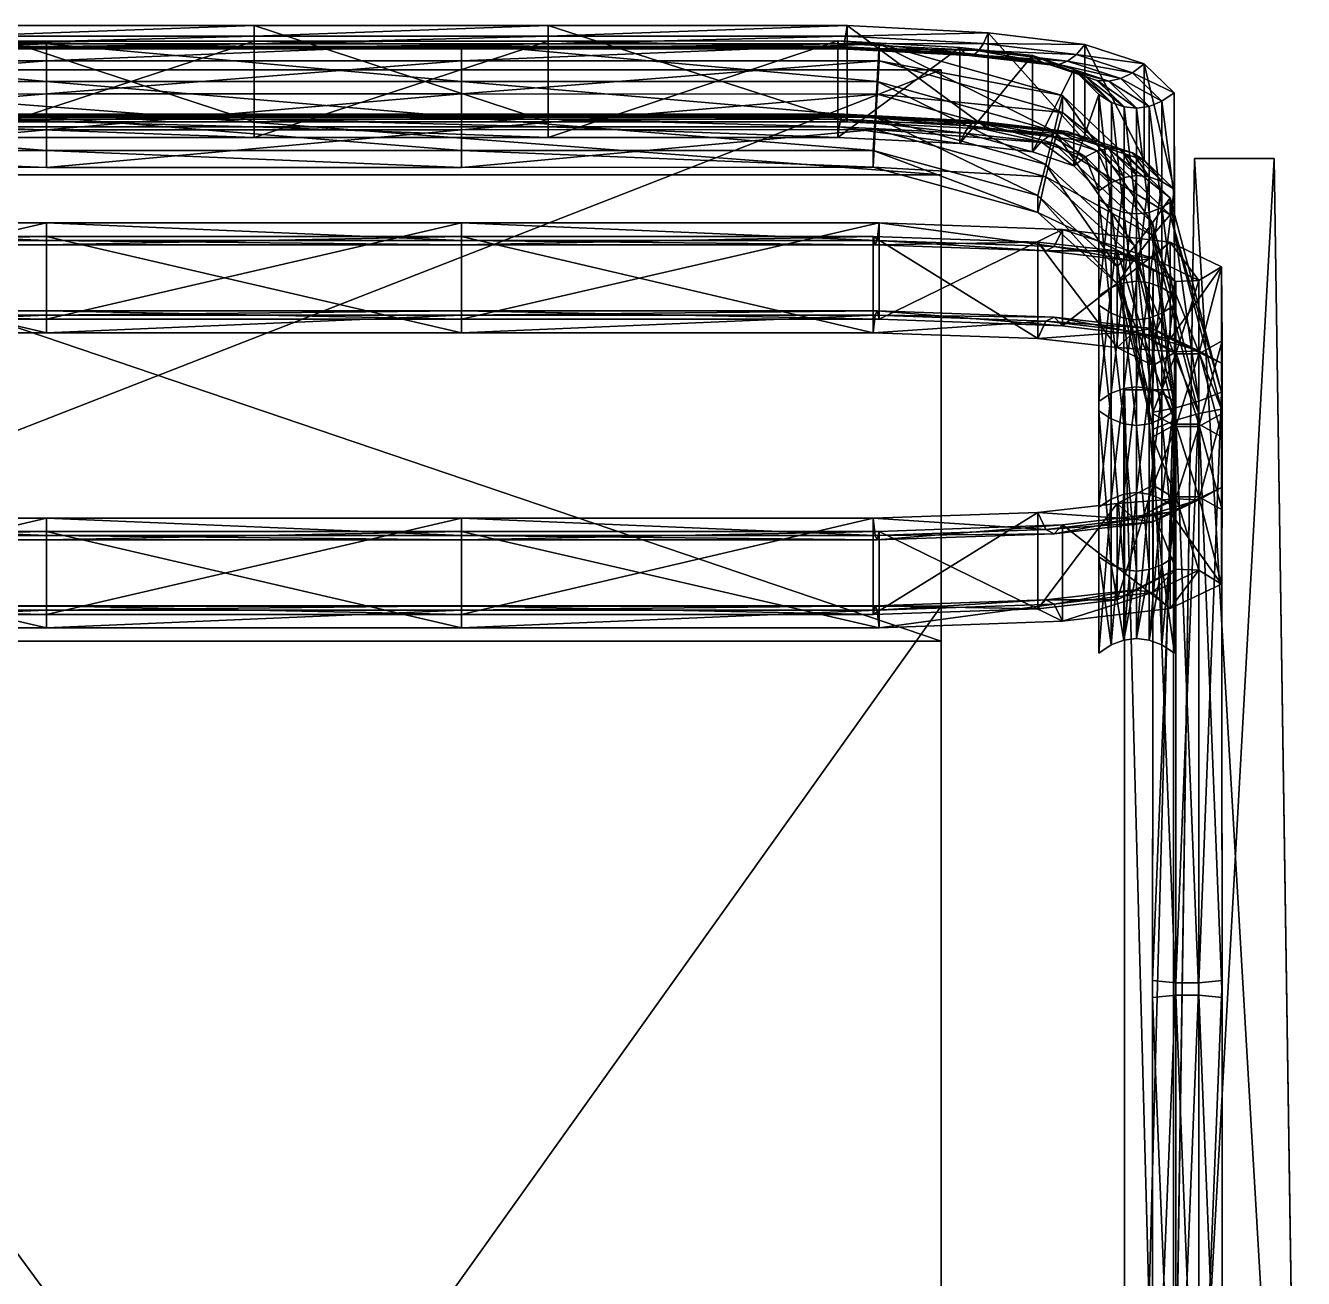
# Model space of a CAD drawing. Extents: x -0.5 to 84, y -53.4 to 26.8.
# Drawn here: x 34.77 to 47.2, y 14.65 to 26.84 of the extents above; entities that cross this region are included whole.
import ezdxf

# ---------------------------------------------------------------- set-up
doc = ezdxf.new("R2010")
doc.units = 0
doc.layers.add('DECKCHAIR', color=7, linetype='CONTINUOUS')

msp = doc.modelspace()

# ---------------------------------------------------------------- meshes
at = {"layer": 'DECKCHAIR', "color": 7}
mesh = msp.add_polyface(dxfattribs=at)
corners = [(34.979, 25.621, -24.832), (30.954, 25.945, -24.991), (30.974, 25.623, -24.833), (34.979, 25.945, -24.991), (30.934, 26.292, -25.043), (34.979, 26.292, -25.043), (34.979, 26.661, -24.987), (30.914, 26.659, -24.987), (34.979, 26.495, -25.78), (30.914, 26.493, -25.78), (30.934, 26.171, -25.622), (34.979, 26.172, -25.622), (30.954, 25.825, -25.57), (34.979, 25.824, -25.57), (30.974, 25.458, -25.626), (34.979, 25.456, -25.625), (30.974, 23.848, -36.924), (30.954, 24.018, -37.114), (34.979, 24.018, -37.113), (30.934, 24.062, -37.322), (34.979, 24.062, -37.323), (30.914, 23.979, -37.549), (34.979, 23.979, -37.551), (30.914, 24.916, -37.409), (34.979, 24.917, -37.411), (30.934, 24.747, -37.22), (34.979, 24.747, -37.221), (30.954, 24.703, -37.011), (34.979, 24.703, -37.011), (30.974, 24.786, -36.785), (34.979, 24.786, -36.783), (34.979, 23.848, -36.923), (34.979, 21.914, -23.012), (30.934, 21.832, -23.24), (30.914, 21.915, -23.013), (34.979, 21.832, -23.24), (30.954, 21.875, -23.449), (34.979, 21.875, -23.449), (30.974, 22.045, -23.638), (34.979, 22.045, -23.639), (30.974, 21.107, -23.778), (29.901, 25.884, -0.365), (31.257, 25.976, -0.159), (31.242, 25.953, -0.032), (29.947, 25.908, -0.484), (31.272, 25.966, -0.282), (29.993, 25.9, -0.599), (31.288, 25.925, -0.4), (30.038, 25.861, -0.71), (31.303, 25.853, -0.513), (30.084, 25.79, -0.815), (31.318, 25.749, -0.621), (30.13, 25.688, -0.915), (31.318, 26.687, -0.76), (30.13, 26.625, -1.055), (31.303, 26.633, -0.629), (30.084, 26.57, -0.931), (31.288, 26.61, -0.502), (30.038, 26.546, -0.812), (31.272, 26.62, -0.379), (29.993, 26.553, -0.697), (31.257, 26.661, -0.261), (29.947, 26.593, -0.587), (31.242, 26.733, -0.148), (29.901, 26.663, -0.481), (31.227, 26.837, -0.04), (31.227, 25.899, 0.099), (34.134, 25.954, -0.03), (34.134, 25.9, 0.102), (34.134, 25.976, -0.158), (34.134, 25.966, -0.282), (34.134, 25.925, -0.401), (34.134, 25.853, -0.515), (34.134, 25.748, -0.623), (34.134, 26.686, -0.763), (34.134, 26.632, -0.631), (34.134, 26.61, -0.503), (34.134, 26.62, -0.379), (34.134, 26.661, -0.26), (34.134, 26.733, -0.146), (34.134, 26.837, -0.038)]
mesh.append_faces([[corners[k] for k in face] for face in [(0, 1, 2), (3, 4, 1), (5, 7, 4), (6, 9, 7), (8, 10, 9), (11, 12, 10), (13, 14, 12), (15, 2, 14), (21, 24, 22), (32, 33, 34), (35, 36, 33), (37, 38, 36), (39, 40, 38), (41, 42, 43), (44, 45, 42), (46, 47, 45), (48, 49, 47), (50, 51, 49), (52, 53, 51), (54, 55, 53), (56, 57, 55), (58, 59, 57), (60, 61, 59), (62, 63, 61), (64, 65, 63), (66, 67, 68), (43, 69, 67), (42, 70, 69), (45, 71, 70), (47, 72, 71), (49, 73, 72), (51, 74, 73), (53, 75, 74), (55, 76, 75), (57, 77, 76), (59, 78, 77), (61, 79, 78), (63, 80, 79), (65, 68, 80)]], dxfattribs={"vtx0": -1, "color": 7})
mesh.append_faces([[corners[k] for k in face] for face in [(5, 6, 7), (6, 8, 9), (16, 17, 18), (17, 19, 20), (19, 21, 22), (21, 23, 24), (23, 25, 26), (25, 27, 28), (27, 29, 30), (29, 16, 31), (66, 43, 67), (43, 42, 69), (42, 45, 70), (45, 47, 71), (47, 49, 72), (49, 51, 73), (51, 53, 74), (53, 55, 75), (55, 57, 76), (57, 59, 77), (59, 61, 78), (61, 63, 79), (63, 65, 80), (65, 66, 68)]], dxfattribs={"vtx2": -1, "color": 7})
mesh = msp.add_polyface(dxfattribs=at)
corners = [(39.013, 25.621, -24.832), (34.979, 25.945, -24.991), (34.979, 25.621, -24.832), (39.013, 25.945, -24.991), (34.979, 26.292, -25.043), (39.013, 26.292, -25.043), (34.979, 26.661, -24.987), (39.013, 26.661, -24.987), (34.979, 26.495, -25.78), (39.013, 26.495, -25.78), (34.979, 26.172, -25.622), (39.013, 26.172, -25.622), (34.979, 25.824, -25.57), (39.013, 25.824, -25.57), (34.979, 25.456, -25.625), (39.013, 25.456, -25.625), (30.954, 25.945, -24.991), (30.934, 26.292, -25.043), (30.934, 26.171, -25.622), (30.954, 25.825, -25.57), (30.974, 25.458, -25.626), (30.974, 25.623, -24.833), (30.974, 23.848, -36.924), (34.979, 24.018, -37.113), (34.979, 23.848, -36.923), (30.954, 24.018, -37.114), (34.979, 24.062, -37.323), (30.934, 24.062, -37.322), (34.979, 23.979, -37.551), (30.914, 24.916, -37.409), (34.979, 24.747, -37.221), (34.979, 24.917, -37.411), (30.934, 24.747, -37.22), (34.979, 24.703, -37.011), (30.954, 24.703, -37.011), (34.979, 24.786, -36.783), (30.974, 24.786, -36.785), (39.013, 24.018, -37.113), (39.013, 24.062, -37.323), (39.013, 23.979, -37.551), (39.013, 24.917, -37.411), (39.013, 24.747, -37.221), (39.013, 24.703, -37.011), (39.013, 23.848, -36.923), (39.013, 21.914, -23.012), (34.979, 21.832, -23.24), (34.979, 21.914, -23.012), (39.013, 21.832, -23.24), (34.979, 21.875, -23.449), (39.013, 21.875, -23.449), (34.979, 22.045, -23.639), (39.013, 22.045, -23.639), (34.979, 21.108, -23.779), (34.979, 20.977, -23.152), (30.914, 21.915, -23.013), (30.934, 21.832, -23.24), (30.954, 21.875, -23.449), (30.974, 22.045, -23.638), (34.134, 25.9, 0.102), (34.134, 25.954, -0.03), (36.996, 25.954, -0.03), (36.996, 25.9, 0.102), (34.134, 25.976, -0.158), (36.996, 25.976, -0.158), (34.134, 25.966, -0.282), (36.996, 25.966, -0.282), (34.134, 25.925, -0.401), (36.996, 25.925, -0.401), (34.134, 25.853, -0.515), (36.996, 25.853, -0.515), (34.134, 25.748, -0.623), (36.996, 25.748, -0.623), (34.134, 26.686, -0.763), (36.996, 26.686, -0.763), (34.134, 26.632, -0.631), (36.996, 26.632, -0.631), (34.134, 26.61, -0.503), (36.996, 26.61, -0.503), (34.134, 26.62, -0.379), (36.996, 26.62, -0.379), (34.134, 26.661, -0.26), (36.996, 26.661, -0.26), (34.134, 26.733, -0.146), (36.996, 26.733, -0.146), (34.134, 26.837, -0.038), (36.996, 26.837, -0.038)]
mesh.append_faces([[corners[k] for k in face] for face in [(0, 1, 2), (3, 4, 1), (5, 6, 4), (7, 8, 6), (9, 10, 8), (11, 12, 10), (13, 14, 12), (15, 2, 14), (22, 23, 24), (25, 26, 23), (27, 28, 26), (29, 30, 31), (32, 33, 30), (34, 35, 33), (36, 24, 35), (44, 45, 46), (47, 48, 45), (49, 50, 48), (51, 52, 50), (58, 60, 61), (59, 63, 60), (62, 65, 63), (64, 67, 65), (66, 69, 67), (68, 71, 69), (70, 73, 71), (72, 75, 73), (74, 77, 75), (76, 79, 77), (78, 81, 79), (80, 83, 81), (82, 85, 83), (84, 61, 85)]], dxfattribs={"vtx0": -1, "color": 7})
mesh.append_faces([[corners[k] for k in face] for face in [(2, 1, 16), (1, 4, 17), (8, 10, 18), (10, 12, 19), (12, 14, 20), (14, 2, 21), (24, 23, 37), (23, 26, 38), (26, 28, 39), (28, 31, 40), (31, 30, 41), (30, 33, 42), (35, 24, 43), (53, 46, 54), (46, 45, 55), (45, 48, 56), (48, 50, 57), (58, 59, 60), (59, 62, 63), (62, 64, 65), (64, 66, 67), (66, 68, 69), (68, 70, 71), (70, 72, 73), (72, 74, 75), (74, 76, 77), (76, 78, 79), (78, 80, 81), (80, 82, 83), (82, 84, 85), (84, 58, 61)]], dxfattribs={"vtx2": -1, "color": 7})
mesh = msp.add_polyface(dxfattribs=at)
corners = [(43.018, 25.623, -24.833), (39.013, 25.945, -24.991), (39.013, 25.621, -24.832), (43.038, 25.945, -24.991), (39.013, 26.292, -25.043), (43.058, 26.292, -25.043), (39.013, 26.661, -24.987), (43.058, 26.171, -25.622), (39.013, 25.824, -25.57), (39.013, 26.172, -25.622), (43.038, 25.825, -25.57), (39.013, 25.456, -25.625), (43.018, 25.458, -25.626), (34.979, 25.945, -24.991), (34.979, 26.292, -25.043), (34.979, 26.661, -24.987), (39.013, 26.495, -25.78), (34.979, 26.495, -25.78), (34.979, 26.172, -25.622), (34.979, 25.824, -25.57), (34.979, 25.456, -25.625), (34.979, 25.621, -24.832), (34.979, 23.848, -36.923), (39.013, 24.018, -37.113), (39.013, 23.848, -36.923), (34.979, 24.018, -37.113), (39.013, 24.062, -37.323), (34.979, 24.062, -37.323), (39.013, 23.979, -37.551), (34.979, 23.979, -37.551), (39.013, 24.917, -37.411), (34.979, 24.917, -37.411), (39.013, 24.747, -37.221), (34.979, 24.747, -37.221), (39.013, 24.703, -37.011), (34.979, 24.703, -37.011), (34.979, 24.786, -36.783), (39.013, 24.786, -36.783), (43.038, 24.018, -37.114), (43.058, 24.062, -37.322), (43.058, 24.747, -37.22), (43.038, 24.703, -37.011), (43.018, 24.786, -36.785), (43.018, 23.848, -36.924), (43.058, 21.832, -23.24), (39.013, 21.875, -23.449), (39.013, 21.832, -23.24), (43.038, 21.875, -23.449), (39.013, 22.045, -23.639), (43.018, 22.045, -23.638), (39.013, 21.108, -23.779), (39.013, 21.914, -23.012), (34.979, 21.832, -23.24), (34.979, 21.875, -23.449), (34.979, 22.045, -23.639), (36.996, 25.9, 0.102), (36.996, 25.954, -0.03), (39.858, 25.954, -0.03), (39.858, 25.9, 0.102), (36.996, 25.976, -0.158), (39.858, 25.976, -0.158), (36.996, 25.966, -0.282), (39.858, 25.966, -0.282), (36.996, 25.925, -0.401), (39.858, 25.925, -0.401), (36.996, 25.853, -0.515), (39.858, 25.853, -0.515), (36.996, 25.748, -0.623), (39.858, 25.748, -0.623), (36.996, 26.686, -0.763), (39.858, 26.686, -0.763), (36.996, 26.632, -0.631), (39.858, 26.632, -0.631), (36.996, 26.61, -0.503), (39.858, 26.61, -0.503), (36.996, 26.62, -0.379), (39.858, 26.62, -0.379), (36.996, 26.661, -0.26), (39.858, 26.661, -0.26), (36.996, 26.733, -0.146), (39.858, 26.733, -0.146), (36.996, 26.837, -0.038), (39.858, 26.837, -0.038)]
mesh.append_faces([[corners[k] for k in face] for face in [(0, 1, 2), (3, 4, 1), (5, 6, 4), (7, 8, 9), (10, 11, 8), (12, 2, 11), (22, 23, 24), (25, 26, 23), (27, 28, 26), (29, 30, 28), (31, 32, 30), (33, 34, 32), (35, 37, 34), (36, 24, 37), (44, 45, 46), (47, 48, 45), (49, 50, 48), (55, 57, 58), (56, 60, 57), (59, 62, 60), (61, 64, 62), (63, 66, 64), (65, 68, 66), (67, 70, 68), (69, 72, 70), (71, 74, 72), (73, 76, 74), (75, 78, 76), (77, 80, 78), (79, 82, 80), (81, 58, 82)]], dxfattribs={"vtx0": -1, "color": 7})
mesh.append_faces([[corners[k] for k in face] for face in [(2, 1, 13), (1, 4, 14), (4, 6, 15), (6, 16, 17), (16, 9, 18), (9, 8, 19), (8, 11, 20), (11, 2, 21), (35, 36, 37), (24, 23, 38), (23, 26, 39), (30, 32, 40), (32, 34, 41), (34, 37, 42), (37, 24, 43), (51, 46, 52), (46, 45, 53), (45, 48, 54), (55, 56, 57), (56, 59, 60), (59, 61, 62), (61, 63, 64), (63, 65, 66), (65, 67, 68), (67, 69, 70), (69, 71, 72), (71, 73, 74), (73, 75, 76), (75, 77, 78), (77, 79, 80), (79, 81, 82), (81, 55, 58)]], dxfattribs={"vtx2": -1, "color": 7})
mesh = msp.add_polyface(dxfattribs=at)
corners = [(43.018, 25.623, -24.833), (43.038, 25.945, -24.991), (39.013, 25.945, -24.991), (43.058, 26.292, -25.043), (39.013, 26.292, -25.043), (43.078, 26.659, -24.987), (39.013, 26.661, -24.987), (43.078, 26.493, -25.78), (39.013, 26.495, -25.78), (43.058, 26.171, -25.622), (39.013, 26.172, -25.622), (43.038, 25.825, -25.57), (39.013, 25.824, -25.57), (43.018, 25.458, -25.626), (39.013, 25.456, -25.625), (39.013, 25.621, -24.832), (39.013, 23.848, -36.923), (43.038, 24.018, -37.114), (43.018, 23.848, -36.924), (39.013, 24.018, -37.113), (43.058, 24.062, -37.322), (39.013, 24.062, -37.323), (39.013, 23.979, -37.551), (43.078, 23.979, -37.549), (39.013, 24.917, -37.411), (43.078, 24.916, -37.409), (43.058, 24.747, -37.22), (39.013, 24.747, -37.221), (43.038, 24.703, -37.011), (39.013, 24.703, -37.011), (43.018, 24.786, -36.785), (39.013, 24.786, -36.783), (43.078, 20.977, -23.153), (43.078, 21.915, -23.013), (39.013, 21.914, -23.012), (43.058, 21.832, -23.24), (39.013, 21.832, -23.24), (43.038, 21.875, -23.449), (39.013, 21.875, -23.449), (43.018, 22.045, -23.638), (39.013, 22.045, -23.639), (39.858, 25.9, 0.102), (39.858, 25.954, -0.03), (42.75, 25.953, -0.032), (42.765, 25.899, 0.099), (39.858, 25.976, -0.158), (42.735, 25.976, -0.159), (39.858, 25.966, -0.282), (42.719, 25.966, -0.282), (39.858, 25.925, -0.401), (42.704, 25.925, -0.4), (39.858, 25.853, -0.515), (42.689, 25.853, -0.513), (39.858, 25.748, -0.623), (42.674, 25.749, -0.621), (39.858, 26.686, -0.763), (42.674, 26.687, -0.76), (39.858, 26.632, -0.631), (42.689, 26.633, -0.629), (39.858, 26.61, -0.503), (42.704, 26.61, -0.502), (39.858, 26.62, -0.379), (42.719, 26.62, -0.379), (39.858, 26.661, -0.26), (42.735, 26.661, -0.261), (39.858, 26.733, -0.146), (42.75, 26.733, -0.148), (39.858, 26.837, -0.038), (42.765, 26.837, -0.04), (44.045, 25.908, -0.484), (43.999, 25.9, -0.599), (43.953, 25.861, -0.71), (43.908, 25.79, -0.815), (43.862, 25.688, -0.915), (43.862, 26.625, -1.055), (43.908, 26.57, -0.931), (43.953, 26.546, -0.812), (43.999, 26.553, -0.697), (44.045, 26.593, -0.587)]
mesh.append_faces([[corners[k] for k in face] for face in [(5, 8, 6), (7, 10, 8), (16, 17, 18), (19, 20, 17), (21, 23, 20), (22, 25, 23), (24, 26, 25), (27, 28, 26), (29, 30, 28), (31, 18, 30), (33, 36, 34), (41, 43, 44), (42, 46, 43), (45, 48, 46), (47, 50, 48), (49, 52, 50), (51, 54, 52), (53, 56, 54), (55, 58, 56), (57, 60, 58), (59, 62, 60), (61, 64, 62), (63, 66, 64), (65, 68, 66), (67, 44, 68)]], dxfattribs={"vtx0": -1, "color": 7})
mesh.append_faces([[corners[k] for k in face] for face in [(0, 1, 2), (1, 3, 4), (3, 5, 6), (5, 7, 8), (7, 9, 10), (9, 11, 12), (11, 13, 14), (13, 0, 15), (21, 22, 23), (22, 24, 25), (32, 33, 34), (33, 35, 36), (35, 37, 38), (37, 39, 40), (41, 42, 43), (42, 45, 46), (45, 47, 48), (47, 49, 50), (49, 51, 52), (51, 53, 54), (53, 55, 56), (55, 57, 58), (57, 59, 60), (59, 61, 62), (61, 63, 64), (63, 65, 66), (65, 67, 68), (67, 41, 44), (43, 46, 69), (46, 48, 70), (48, 50, 71), (50, 52, 72), (52, 54, 73), (54, 56, 74), (56, 58, 75), (58, 60, 76), (60, 62, 77), (62, 64, 78)]], dxfattribs={"vtx2": -1, "color": 7})
mesh = msp.add_polyface(dxfattribs=at)
corners = [(44.699, 25.486, -24.922), (44.779, 25.811, -24.971), (43.058, 26.292, -25.043), (43.038, 25.945, -24.991), (44.859, 26.157, -24.912), (43.078, 26.659, -24.987), (44.859, 25.992, -25.705), (43.078, 26.493, -25.78), (44.779, 25.69, -25.55), (43.058, 26.171, -25.622), (43.038, 25.825, -25.57), (42.765, 25.899, 0.099), (42.75, 25.953, -0.032), (44.091, 25.884, -0.365), (44.136, 25.828, -0.241), (44.045, 25.908, -0.484), (42.735, 25.976, -0.159), (43.999, 25.9, -0.599), (42.719, 25.966, -0.282), (43.953, 25.861, -0.71), (42.704, 25.925, -0.4), (43.908, 25.79, -0.815), (42.674, 25.749, -0.621), (43.862, 26.625, -1.055), (43.862, 25.688, -0.915), (42.674, 26.687, -0.76), (43.908, 26.57, -0.931), (42.689, 26.633, -0.629), (43.953, 26.546, -0.812), (42.704, 26.61, -0.502), (43.999, 26.553, -0.697), (42.719, 26.62, -0.379), (44.045, 26.593, -0.587), (42.735, 26.661, -0.261), (42.75, 26.733, -0.148), (44.091, 26.663, -0.481), (42.765, 26.837, -0.04), (44.136, 26.766, -0.381), (44.995, 25.777, -0.875), (44.909, 25.807, -0.969), (44.824, 25.804, -1.059), (44.739, 25.77, -1.144), (44.654, 25.705, -1.224), (44.569, 26.545, -1.439), (44.569, 25.608, -1.3), (44.654, 26.484, -1.341), (44.739, 26.455, -1.246), (44.824, 26.458, -1.157), (44.909, 26.492, -1.071), (44.995, 26.557, -0.991), (45.079, 26.654, -0.916), (45.079, 25.717, -0.776), (44.97, 26.41, -2.088), (44.97, 25.472, -1.948), (45.084, 26.34, -2.032), (45.198, 26.302, -1.98), (45.312, 26.296, -1.932), (45.426, 26.321, -1.889), (45.54, 26.378, -1.852), (45.215, 26.166, -3.256), (45.336, 26.09, -3.232)]
mesh.append_faces([[corners[k] for k in face] for face in [(0, 2, 3), (1, 5, 2), (4, 7, 5), (6, 9, 7), (8, 10, 9), (11, 13, 14), (12, 15, 13), (16, 17, 15), (18, 19, 17), (20, 21, 19), (22, 23, 24), (25, 26, 23), (27, 28, 26), (29, 30, 28), (31, 32, 30), (33, 35, 32), (34, 37, 35), (36, 14, 37), (13, 39, 38), (15, 40, 39), (17, 41, 40), (19, 42, 41), (24, 43, 44), (23, 45, 43), (26, 46, 45), (28, 47, 46), (30, 48, 47), (32, 49, 48), (35, 50, 49), (37, 51, 50), (44, 52, 53), (43, 54, 52), (45, 55, 54), (46, 56, 55), (52, 60, 59)]], dxfattribs={"vtx0": -1, "color": 7})
mesh.append_faces([[corners[k] for k in face] for face in [(0, 1, 2), (1, 4, 5), (4, 6, 7), (6, 8, 9), (11, 12, 13), (33, 34, 35), (34, 36, 37), (36, 11, 14), (14, 13, 38), (13, 15, 39), (15, 17, 40), (17, 19, 41), (19, 21, 42), (24, 23, 43), (23, 26, 45), (26, 28, 46), (28, 30, 47), (30, 32, 48), (32, 35, 49), (35, 37, 50), (37, 14, 51), (44, 43, 52), (43, 45, 54), (45, 46, 55), (46, 47, 56), (47, 48, 57), (48, 49, 58), (53, 52, 59), (52, 54, 60)]], dxfattribs={"vtx2": -1, "color": 7})
mesh = msp.add_polyface(dxfattribs=at)
corners = [(46.919, 25.543, -13.341), (46.919, 25.543, -14.333), (46.145, 25.543, -14.333), (46.145, 25.543, -13.341), (45.391, 24.49, -24.664), (45.563, 24.691, -24.804), (44.699, 25.486, -24.922), (45.736, 24.916, -24.837), (44.779, 25.811, -24.971), (45.907, 25.162, -24.764), (44.859, 26.157, -24.912), (45.907, 24.996, -25.557), (44.859, 25.992, -25.705), (45.736, 24.795, -25.417), (44.779, 25.69, -25.55), (45.563, 24.571, -25.383), (44.699, 25.365, -25.502), (45.079, 25.717, -0.776), (44.995, 25.777, -0.875), (45.54, 25.598, -1.735), (45.654, 25.528, -1.679), (45.426, 25.636, -1.787), (44.909, 25.807, -0.969), (45.312, 25.642, -1.835), (44.824, 26.458, -1.157), (45.426, 26.321, -1.889), (45.312, 26.296, -1.932), (44.909, 26.492, -1.071), (45.54, 26.378, -1.852), (44.995, 26.557, -0.991), (45.079, 26.654, -0.916), (45.654, 26.466, -1.819), (45.826, 25.321, -3.066), (45.948, 25.244, -3.041), (45.704, 25.365, -3.085), (45.581, 25.379, -3.1), (45.198, 25.617, -1.877), (45.459, 25.36, -3.11), (45.084, 25.561, -1.915), (45.336, 25.31, -3.116), (45.215, 25.229, -3.116), (45.084, 26.34, -2.032), (45.198, 26.302, -1.98), (45.459, 26.045, -3.212), (45.336, 26.09, -3.232), (45.581, 26.032, -3.197), (45.704, 26.05, -3.187), (45.826, 26.1, -3.182), (45.948, 26.182, -3.181), (45.827, 24.287, -8.023), (45.704, 24.334, -8.03), (45.581, 24.35, -8.032), (45.458, 24.334, -8.03), (45.335, 24.287, -8.023), (45.213, 24.208, -8.011), (45.215, 26.166, -3.256), (45.213, 25.146, -8.151), (45.335, 25.067, -8.139), (45.458, 25.019, -8.132), (45.581, 25.004, -8.129), (45.704, 25.019, -8.132), (45.827, 25.067, -8.139), (45.95, 25.146, -8.151), (45.95, 24.208, -8.011)]
mesh.append_faces([[corners[k] for k in face] for face in [(0, 2, 3), (9, 12, 10), (17, 19, 20), (18, 21, 19), (22, 23, 21), (24, 25, 26), (27, 28, 25), (29, 31, 28), (30, 20, 31), (20, 32, 33), (19, 34, 32), (21, 35, 34), (23, 37, 35), (36, 39, 37), (38, 40, 39), (41, 43, 44), (42, 45, 43), (26, 46, 45), (25, 47, 46), (28, 48, 47), (31, 33, 48), (40, 56, 54), (55, 57, 56), (44, 58, 57), (43, 59, 58), (45, 60, 59), (46, 61, 60), (47, 62, 61), (48, 63, 62)]], dxfattribs={"vtx0": -1, "color": 7})
mesh.append_faces([[corners[k] for k in face] for face in [(0, 1, 2), (4, 5, 6), (5, 7, 8), (7, 9, 10), (9, 11, 12), (11, 13, 14), (13, 15, 16), (17, 18, 19), (29, 30, 31), (30, 17, 20), (20, 19, 32), (19, 21, 34), (21, 23, 35), (23, 36, 37), (36, 38, 39), (41, 42, 43), (42, 26, 45), (26, 25, 46), (25, 28, 47), (28, 31, 48), (31, 20, 33), (33, 32, 49), (32, 34, 50), (34, 35, 51), (35, 37, 52), (37, 39, 53), (39, 40, 54), (40, 55, 56), (55, 44, 57), (44, 43, 58), (43, 45, 59), (45, 46, 60), (46, 47, 61), (47, 48, 62), (48, 33, 63)]], dxfattribs={"vtx2": -1, "color": 7})
mesh = msp.add_polyface(dxfattribs=at)
corners = [(30.312, 21.189, -22.501), (30.312, 2.454, -22.355), (30.312, 2.663, -21.353), (30.312, 20.848, -22.309), (30.312, 26.406, -0.055), (30.312, 25.386, 0.233), (43.679, 25.386, 0.233), (43.679, 26.406, -0.055), (43.679, 20.848, -22.309), (43.679, 2.663, -21.353), (43.679, 2.454, -22.355), (43.679, 21.189, -22.501)]
mesh.append_faces([[corners[k] for k in face] for face in [(4, 3, 5), (4, 6, 7), (5, 8, 6), (3, 9, 8), (2, 10, 9), (1, 11, 10), (0, 7, 11)]], dxfattribs={"vtx0": -1, "color": 7})
mesh.append_faces([[corners[k] for k in face] for face in [(0, 2, 3), (8, 11, 7)]], dxfattribs={"vtx0": -1, "vtx2": -1, "color": 7})
mesh.append_faces([[corners[k] for k in face] for face in [(6, 8, 7)]], dxfattribs={"vtx1": -1, "color": 7})
mesh.append_faces([[corners[k] for k in face] for face in [(4, 0, 3), (8, 9, 11)]], dxfattribs={"vtx1": -1, "vtx2": -1, "color": 7})
mesh.append_faces([[corners[k] for k in face] for face in [(0, 1, 2), (4, 5, 6), (5, 3, 8), (3, 2, 9), (2, 1, 10), (1, 0, 11), (0, 4, 7), (9, 10, 11)]], dxfattribs={"vtx2": -1, "color": 7})
mesh = msp.add_polyface(dxfattribs=at)
corners = [(45.391, 24.49, -24.664), (44.699, 25.486, -24.922), (44.62, 25.184, -24.767), (45.563, 24.691, -24.804), (44.779, 25.811, -24.971), (45.736, 24.916, -24.837), (44.859, 26.157, -24.912), (45.907, 24.996, -25.557), (44.779, 25.69, -25.55), (44.859, 25.992, -25.705), (45.736, 24.795, -25.417), (44.699, 25.365, -25.502), (45.563, 24.571, -25.383), (44.62, 25.019, -25.56), (45.391, 24.325, -25.457), (43.038, 25.945, -24.991), (43.018, 25.623, -24.833), (43.038, 25.825, -25.57), (43.018, 25.458, -25.626), (43.018, 23.848, -36.924), (43.038, 24.018, -37.114), (44.699, 23.96, -36.836), (44.62, 23.793, -36.66), (43.058, 24.062, -37.322), (44.779, 24.001, -37.032), (43.078, 23.979, -37.549), (44.859, 23.916, -37.247), (43.078, 24.916, -37.409), (44.859, 24.853, -37.107), (43.058, 24.747, -37.22), (44.779, 24.686, -36.93), (43.038, 24.703, -37.011), (44.699, 24.645, -36.734), (43.018, 24.786, -36.785), (44.62, 24.731, -36.52), (45.563, 23.86, -36.357), (45.736, 23.889, -36.492), (45.736, 24.574, -36.39), (45.563, 24.545, -36.255), (45.391, 24.644, -36.101), (45.391, 23.706, -36.241), (45.736, 22.005, -24.07), (44.699, 21.933, -23.726), (44.779, 21.892, -23.53), (45.563, 22.033, -24.206), (44.62, 22.1, -23.903), (45.391, 22.187, -24.322), (44.62, 21.163, -24.043), (44.859, 21.04, -23.456), (44.859, 21.978, -23.316), (43.078, 21.915, -23.013), (43.058, 21.832, -23.24), (43.038, 21.875, -23.449), (43.018, 22.045, -23.638), (43.018, 21.107, -23.778), (42.689, 25.853, -0.513), (43.862, 25.688, -0.915), (43.908, 25.79, -0.815), (44.136, 25.828, -0.241), (44.995, 25.777, -0.875), (45.079, 25.717, -0.776), (44.569, 25.608, -1.3), (44.654, 25.705, -1.224), (44.909, 25.807, -0.969), (45.426, 25.636, -1.787), (44.824, 25.804, -1.059), (45.312, 25.642, -1.835), (44.739, 25.77, -1.144), (45.198, 25.617, -1.877), (45.084, 25.561, -1.915), (44.97, 25.472, -1.948), (45.215, 25.229, -3.116), (45.215, 26.166, -3.256)]
mesh.append_faces([[corners[k] for k in face] for face in [(0, 1, 2), (3, 4, 1), (5, 6, 4), (7, 8, 9), (10, 11, 8), (12, 13, 11), (14, 2, 13), (2, 15, 16), (11, 18, 17), (13, 16, 18), (19, 21, 22), (20, 24, 21), (23, 26, 24), (25, 28, 26), (27, 30, 28), (29, 32, 30), (31, 34, 32), (33, 22, 34), (34, 40, 39), (41, 42, 43), (44, 45, 42), (46, 47, 45), (49, 51, 50), (43, 52, 51), (42, 53, 52), (45, 54, 53), (55, 56, 57), (58, 59, 60), (57, 61, 62), (65, 68, 66), (67, 69, 68), (62, 70, 69), (70, 72, 71)]], dxfattribs={"vtx0": -1, "color": 7})
mesh.append_faces([[corners[k] for k in face] for face in [(14, 0, 2), (2, 1, 15), (8, 11, 17), (11, 13, 18), (13, 2, 16), (19, 20, 21), (20, 23, 24), (23, 25, 26), (25, 27, 28), (27, 29, 30), (29, 31, 32), (31, 33, 34), (33, 19, 22), (22, 21, 35), (21, 24, 36), (28, 30, 37), (30, 32, 38), (32, 34, 39), (34, 22, 40), (48, 49, 50), (49, 43, 51), (43, 42, 52), (42, 45, 53), (57, 56, 61), (59, 63, 64), (63, 65, 66), (65, 67, 68), (67, 62, 69), (62, 61, 70), (69, 70, 71)]], dxfattribs={"vtx2": -1, "color": 7})
mesh = msp.add_polyface(dxfattribs=at)
corners = [(28.25, 23.076, -24.453), (28.029, 23.118, -24.569), (28.031, 17.522, -23.735), (27.807, 23.183, -24.579), (27.805, 17.522, -23.735), (27.586, 23.27, -24.482), (27.58, 17.544, -23.628), (27.586, 23.105, -25.275), (27.58, 17.378, -24.421), (27.807, 23.062, -25.158), (27.805, 17.401, -24.314), (28.029, 22.997, -25.149), (28.031, 17.401, -24.314), (28.25, 22.91, -25.246), (28.256, 17.378, -24.421), (28.256, 17.544, -23.628), (27.798, 25.543, -14.333), (27.798, 25.543, -13.341), (28.063, 7.786, -13.341), (27.024, 25.543, -13.341), (39.013, 21.108, -23.779), (34.979, 21.19, -23.552), (34.979, 21.108, -23.779), (39.013, 21.19, -23.552), (34.979, 21.147, -23.342), (39.013, 21.147, -23.342), (34.979, 20.977, -23.152), (39.013, 20.977, -23.152), (39.013, 21.914, -23.012), (34.979, 21.914, -23.012), (30.954, 21.19, -23.551), (30.974, 21.107, -23.778), (30.934, 21.147, -23.342), (30.914, 20.977, -23.153), (30.914, 21.915, -23.013), (34.979, 22.045, -23.639), (29.292, 21.248, -23.829), (29.372, 21.163, -24.043), (29.213, 21.207, -23.632), (29.133, 21.04, -23.456), (29.133, 21.978, -23.316), (30.974, 22.045, -23.638), (28.429, 21.348, -24.308), (28.601, 21.25, -24.461), (28.256, 21.32, -24.172), (28.084, 21.165, -24.056), (28.084, 22.103, -23.917), (29.372, 22.1, -23.903), (28.029, 21.546, -25.257), (28.25, 21.428, -25.315), (27.807, 21.538, -25.218), (27.586, 21.403, -25.198), (28.042, 20.731, -24.685), (28.042, 21.669, -24.825), (28.165, 21.59, -24.814), (28.165, 20.81, -24.697), (28.779, 21.669, -24.825), (28.779, 20.731, -24.685), (28.657, 20.81, -24.697), (28.657, 21.59, -24.814), (28.288, 20.858, -24.704), (28.288, 21.543, -24.806), (28.534, 20.858, -24.704), (28.534, 21.543, -24.806), (28.411, 21.527, -24.804), (28.411, 20.873, -24.707), (28.165, 22.23, -17.886), (28.288, 22.278, -17.894), (28.411, 22.294, -17.896), (28.534, 22.278, -17.894), (28.657, 22.23, -17.886), (28.779, 22.151, -17.875), (28.042, 22.151, -17.875)]
mesh.append_faces([[corners[k] for k in face] for face in [(20, 21, 22), (23, 24, 21), (25, 26, 24), (27, 29, 26), (22, 30, 31), (21, 32, 30), (24, 33, 32), (26, 34, 33), (31, 36, 37), (30, 38, 36), (32, 39, 38), (33, 40, 39), (37, 42, 43), (36, 44, 42), (38, 45, 44), (39, 46, 45), (43, 48, 49), (42, 50, 48), (44, 51, 50)]], dxfattribs={"vtx0": -1, "color": 7})
mesh.append_faces([[corners[k] for k in face] for face in [(64, 65, 61)]], dxfattribs={"vtx0": -1, "vtx1": -1, "color": 7})
mesh.append_faces([[corners[k] for k in face] for face in [(60, 54, 61), (59, 58, 62), (64, 62, 65)]], dxfattribs={"vtx0": -1, "vtx2": -1, "color": 7})
mesh.append_faces([[corners[k] for k in face] for face in [(55, 52, 54), (59, 56, 58), (60, 55, 54), (63, 59, 62), (64, 63, 62), (65, 60, 61)]], dxfattribs={"vtx1": -1, "vtx2": -1, "color": 7})
mesh.append_faces([[corners[k] for k in face] for face in [(0, 1, 2), (1, 3, 4), (3, 5, 6), (5, 7, 8), (7, 9, 10), (9, 11, 12), (11, 13, 14), (13, 0, 15), (16, 17, 18), (18, 17, 19), (27, 28, 29), (22, 21, 30), (21, 24, 32), (24, 26, 33), (35, 22, 31), (31, 30, 36), (30, 32, 38), (32, 33, 39), (41, 31, 37), (37, 36, 42), (36, 38, 44), (38, 39, 45), (47, 37, 43), (43, 42, 48), (42, 44, 50), (44, 45, 51), (52, 53, 54), (56, 57, 58), (52, 55, 66), (55, 60, 67), (60, 65, 68), (65, 62, 69), (62, 58, 70), (58, 57, 71), (53, 52, 72)]], dxfattribs={"vtx2": -1, "color": 7})
mesh = msp.add_polyface(dxfattribs=at)
corners = [(46.919, 25.543, -14.333), (46.919, 25.543, -13.341), (47.184, 7.786, -13.341), (45.88, 7.786, -13.341), (46.145, 25.543, -13.341), (46.145, 25.543, -14.333), (45.736, 17.544, -23.628), (45.963, 23.118, -24.569), (45.742, 23.076, -24.453), (45.961, 17.522, -23.735), (46.185, 23.183, -24.579), (46.187, 17.522, -23.735), (46.406, 23.27, -24.482), (46.412, 17.544, -23.628), (46.406, 23.105, -25.275), (46.412, 17.378, -24.421), (46.185, 23.062, -25.158), (46.187, 17.401, -24.314), (45.963, 22.997, -25.149), (45.961, 17.401, -24.314), (45.742, 22.91, -25.246), (45.736, 17.378, -24.421), (45.742, 21.428, -25.315), (45.963, 21.546, -25.257), (45.563, 21.348, -24.308), (45.391, 21.25, -24.461), (46.185, 21.538, -25.218), (45.736, 21.32, -24.172), (46.406, 21.403, -25.198), (45.907, 21.165, -24.056), (45.907, 22.103, -23.917), (44.699, 21.248, -23.829), (44.62, 21.163, -24.043), (44.779, 21.207, -23.632), (44.859, 21.04, -23.456), (44.859, 21.978, -23.316), (45.391, 22.187, -24.322), (43.038, 21.19, -23.551), (43.018, 21.107, -23.778), (43.058, 21.147, -23.342), (43.078, 20.977, -23.153), (43.078, 21.915, -23.013), (44.62, 22.1, -23.903), (39.013, 21.19, -23.552), (39.013, 21.108, -23.779), (39.013, 21.147, -23.342), (39.013, 20.977, -23.152), (39.013, 21.914, -23.012), (43.018, 22.045, -23.638), (34.979, 21.19, -23.552), (34.979, 21.147, -23.342), (34.979, 20.977, -23.152), (39.013, 22.045, -23.639), (34.979, 21.108, -23.779), (45.95, 22.151, -17.875), (45.827, 20.81, -24.697), (45.95, 20.731, -24.685), (45.827, 22.23, -17.886), (45.704, 20.858, -24.704), (45.704, 22.278, -17.894), (45.581, 20.873, -24.707), (45.581, 22.294, -17.896), (45.458, 20.858, -24.704), (45.458, 22.278, -17.894), (45.335, 20.81, -24.697), (45.335, 22.23, -17.886), (45.213, 20.731, -24.685), (45.213, 22.151, -17.875), (45.213, 21.669, -24.825), (45.827, 21.59, -24.814), (45.95, 21.669, -24.825), (45.335, 21.59, -24.814), (45.704, 21.543, -24.806), (45.458, 21.543, -24.806), (45.581, 21.527, -24.804)]
mesh.append_faces([[corners[k] for k in face] for face in [(6, 7, 8), (9, 10, 7), (11, 12, 10), (13, 14, 12), (15, 16, 14), (17, 18, 16), (19, 20, 18), (21, 8, 20), (22, 24, 25), (23, 27, 24), (26, 29, 27), (28, 30, 29), (25, 31, 32), (24, 33, 31), (27, 34, 33), (29, 35, 34), (32, 37, 38), (31, 39, 37), (33, 40, 39), (34, 41, 40), (38, 43, 44), (37, 45, 43), (39, 46, 45), (40, 47, 46), (54, 55, 56), (57, 58, 55), (59, 60, 58), (61, 62, 60), (63, 64, 62), (65, 66, 64), (67, 68, 66)]], dxfattribs={"vtx0": -1, "color": 7})
mesh.append_faces([[corners[k] for k in face] for face in [(72, 60, 74)]], dxfattribs={"vtx0": -1, "vtx1": -1, "color": 7})
mesh.append_faces([[corners[k] for k in face] for face in [(69, 56, 55), (64, 68, 71), (69, 55, 58), (62, 71, 73), (62, 73, 74), (72, 58, 60)]], dxfattribs={"vtx0": -1, "vtx2": -1, "color": 7})
mesh.append_faces([[corners[k] for k in face] for face in [(72, 69, 58), (62, 64, 71), (60, 62, 74)]], dxfattribs={"vtx1": -1, "vtx2": -1, "color": 7})
mesh.append_faces([[corners[k] for k in face] for face in [(0, 1, 2), (3, 4, 5), (22, 23, 24), (23, 26, 27), (26, 28, 29), (25, 24, 31), (24, 27, 33), (27, 29, 34), (36, 25, 32), (32, 31, 37), (31, 33, 39), (33, 34, 40), (42, 32, 38), (38, 37, 43), (37, 39, 45), (39, 40, 46), (48, 38, 44), (44, 43, 49), (43, 45, 50), (45, 46, 51), (52, 44, 53), (69, 70, 56), (64, 66, 68)]], dxfattribs={"vtx2": -1, "color": 7})
mesh = msp.add_polyface(dxfattribs=at)
corners = [(47.204, 6.446, -15.608), (46.919, 25.543, -14.333), (47.184, 7.786, -13.341), (46.919, 25.543, -13.341), (46.145, 25.543, -13.341), (45.88, 7.786, -13.341), (45.86, 6.446, -15.608), (46.145, 25.543, -14.333), (47.043, 7.63, -14.966), (47.043, 8.186, -15.049), (46.905, 8.139, -15.042), (46.353, 8.139, -15.042), (46.216, 8.186, -15.049), (46.353, 7.677, -14.973), (46.767, 7.705, -14.977), (46.905, 7.677, -14.973), (46.767, 8.111, -15.037), (46.491, 8.111, -15.037), (46.491, 7.705, -14.977), (46.629, 8.102, -15.036), (46.629, 7.715, -14.978), (45.742, 6.383, -21.964), (45.963, 6.296, -22.061), (45.961, 11.893, -22.895), (45.736, 11.915, -22.789), (46.185, 6.231, -22.051), (46.187, 11.893, -22.895), (46.406, 6.189, -21.935), (46.412, 11.915, -22.789), (46.406, 6.023, -22.728), (46.412, 11.75, -23.581), (46.185, 6.11, -22.631), (46.187, 11.772, -23.475), (45.963, 6.175, -22.64), (45.961, 11.772, -23.475), (45.742, 6.218, -22.757), (45.736, 11.75, -23.581), (45.961, 17.522, -23.735), (45.736, 17.544, -23.628), (46.187, 17.522, -23.735), (46.412, 17.544, -23.628), (46.412, 17.378, -24.421), (46.187, 17.401, -24.314), (45.961, 17.401, -24.314), (45.736, 17.378, -24.421), (45.963, 23.118, -24.569), (46.185, 23.183, -24.579), (46.406, 23.27, -24.482), (46.406, 23.105, -25.275), (46.185, 23.062, -25.158), (45.963, 22.997, -25.149), (45.742, 22.91, -25.246), (45.742, 23.076, -24.453), (45.941, 5.555, -22.165), (45.941, 5.555, -22.859), (45.941, 23.292, -22.859), (45.941, 23.292, -22.165), (45.464, 23.292, -22.165), (45.464, 5.555, -22.165), (45.464, 5.555, -22.859), (45.464, 23.292, -22.859)]
mesh.append_faces([[corners[k] for k in face] for face in [(2, 4, 5), (1, 6, 7), (21, 23, 24), (22, 26, 23), (25, 28, 26), (27, 30, 28), (29, 32, 30), (31, 34, 32), (33, 36, 34), (35, 24, 36), (24, 37, 38), (23, 39, 37), (26, 40, 39), (28, 41, 40), (30, 42, 41), (32, 43, 42), (34, 44, 43), (36, 38, 44), (53, 57, 58), (55, 59, 60), (60, 58, 57)]], dxfattribs={"vtx0": -1, "color": 7})
mesh.append_faces([[corners[k] for k in face] for face in [(19, 20, 16)]], dxfattribs={"vtx0": -1, "vtx1": -1, "color": 7})
mesh.append_faces([[corners[k] for k in face] for face in [(5, 7, 6), (14, 10, 16), (19, 18, 20)]], dxfattribs={"vtx0": -1, "vtx2": -1, "color": 7})
mesh.append_faces([[corners[k] for k in face] for face in [(56, 53, 55)]], dxfattribs={"vtx1": -1, "color": 7})
mesh.append_faces([[corners[k] for k in face] for face in [(0, 1, 2), (11, 12, 13), (14, 15, 10), (17, 11, 18), (19, 17, 18), (20, 14, 16)]], dxfattribs={"vtx1": -1, "vtx2": -1, "color": 7})
mesh.append_faces([[corners[k] for k in face] for face in [(2, 3, 4), (1, 0, 6), (8, 9, 10), (21, 22, 23), (22, 25, 26), (25, 27, 28), (27, 29, 30), (29, 31, 32), (31, 33, 34), (33, 35, 36), (35, 21, 24), (24, 23, 37), (23, 26, 39), (26, 28, 40), (28, 30, 41), (30, 32, 42), (32, 34, 43), (34, 36, 44), (36, 24, 38), (38, 37, 45), (37, 39, 46), (39, 40, 47), (40, 41, 48), (41, 42, 49), (42, 43, 50), (43, 44, 51), (44, 38, 52), (53, 54, 55), (53, 56, 57), (55, 54, 59), (60, 59, 58)]], dxfattribs={"vtx2": -1, "color": 7})
mesh = msp.add_polyface(dxfattribs=at)
corners = [(45.742, 23.076, -24.453), (45.563, 24.691, -24.804), (45.391, 24.49, -24.664), (45.963, 23.118, -24.569), (45.736, 24.916, -24.837), (46.185, 23.183, -24.579), (46.406, 23.27, -24.482), (45.907, 25.162, -24.764), (45.907, 24.996, -25.557), (46.406, 23.105, -25.275), (45.736, 24.795, -25.417), (46.185, 23.062, -25.158), (45.563, 24.571, -25.383), (45.963, 22.997, -25.149), (45.391, 24.325, -25.457), (45.742, 22.91, -25.246), (44.62, 25.019, -25.56), (44.699, 23.96, -36.836), (45.736, 23.889, -36.492), (45.563, 23.86, -36.357), (44.779, 24.001, -37.032), (44.859, 23.916, -37.247), (45.907, 23.79, -36.646), (44.859, 24.853, -37.107), (45.907, 24.728, -36.506), (45.736, 24.574, -36.39), (44.779, 24.686, -36.93), (45.563, 24.545, -36.255), (44.699, 24.645, -36.734), (45.391, 24.644, -36.101), (46.406, 24.49, -35.365), (46.406, 23.552, -35.505), (46.185, 24.356, -35.344), (45.963, 24.347, -35.305), (45.742, 24.466, -35.247), (45.391, 23.706, -36.241), (45.742, 23.528, -35.387), (46.412, 23.77, -31.91), (46.187, 23.643, -31.928), (45.961, 23.643, -31.928), (45.736, 23.77, -31.91), (45.948, 25.244, -3.041), (45.827, 24.287, -8.023), (45.95, 24.208, -8.011), (45.826, 25.321, -3.066), (45.704, 24.334, -8.03), (45.704, 25.365, -3.085), (45.581, 24.35, -8.032), (45.581, 25.379, -3.1), (45.458, 24.334, -8.03), (45.459, 25.36, -3.11), (45.335, 24.287, -8.023), (45.336, 25.31, -3.116), (45.213, 24.208, -8.011), (45.827, 23.259, -12.955), (45.704, 23.306, -12.962), (45.581, 23.322, -12.964), (45.458, 23.306, -12.962), (45.335, 23.259, -12.955), (45.213, 23.18, -12.943), (45.213, 25.146, -8.151), (45.213, 24.117, -13.083), (45.335, 25.067, -8.139), (45.335, 24.038, -13.071), (45.458, 25.019, -8.132), (45.458, 23.991, -13.064), (45.581, 25.004, -8.129), (45.581, 23.975, -13.061), (45.704, 25.019, -8.132), (45.704, 23.991, -13.064), (45.827, 25.067, -8.139), (45.827, 24.038, -13.071), (45.95, 25.146, -8.151), (45.95, 24.117, -13.083), (45.95, 23.18, -12.943)]
mesh.append_faces([[corners[k] for k in face] for face in [(0, 1, 2), (3, 4, 1), (5, 7, 4), (6, 8, 7), (9, 10, 8), (11, 12, 10), (13, 14, 12), (15, 2, 14), (17, 18, 19), (20, 22, 18), (21, 24, 22), (23, 25, 24), (26, 27, 25), (28, 29, 27), (22, 30, 31), (24, 32, 30), (25, 33, 32), (27, 34, 33), (29, 36, 34), (30, 38, 37), (32, 39, 38), (33, 40, 39), (41, 42, 43), (44, 45, 42), (46, 47, 45), (48, 49, 47), (50, 51, 49), (52, 53, 51), (53, 61, 59), (60, 63, 61), (62, 65, 63), (64, 67, 65), (66, 69, 67), (68, 71, 69), (70, 73, 71), (72, 74, 73)]], dxfattribs={"vtx0": -1, "color": 7})
mesh.append_faces([[corners[k] for k in face] for face in [(5, 6, 7), (12, 14, 16), (20, 21, 22), (21, 23, 24), (22, 24, 30), (24, 25, 32), (25, 27, 33), (27, 29, 34), (29, 35, 36), (31, 30, 37), (30, 32, 38), (32, 33, 39), (33, 34, 40), (43, 42, 54), (42, 45, 55), (45, 47, 56), (47, 49, 57), (49, 51, 58), (51, 53, 59), (53, 60, 61), (60, 62, 63), (62, 64, 65), (64, 66, 67), (66, 68, 69), (68, 70, 71), (70, 72, 73), (72, 43, 74)]], dxfattribs={"vtx2": -1, "color": 7})
mesh = msp.add_polyface(dxfattribs=at)
corners = [(45.742, 23.076, -24.453), (45.963, 23.118, -24.569), (45.563, 24.691, -24.804), (46.185, 23.183, -24.579), (45.736, 24.916, -24.837), (46.406, 23.27, -24.482), (46.406, 23.105, -25.275), (45.907, 24.996, -25.557), (46.185, 23.062, -25.158), (45.736, 24.795, -25.417), (45.963, 22.997, -25.149), (45.563, 24.571, -25.383), (45.742, 22.91, -25.246), (45.391, 24.325, -25.457), (45.391, 24.49, -24.664), (44.62, 23.793, -36.66), (45.563, 23.86, -36.357), (45.391, 23.706, -36.241), (45.963, 23.662, -35.407), (45.742, 23.528, -35.387), (45.736, 23.889, -36.492), (46.185, 23.671, -35.447), (45.907, 23.79, -36.646), (46.406, 23.552, -35.505), (45.961, 22.958, -32.031), (45.736, 22.832, -32.049), (46.187, 22.958, -32.031), (46.412, 22.832, -32.049), (46.412, 23.77, -31.91), (45.742, 24.466, -35.247), (45.736, 23.77, -31.91), (46.412, 23.061, -28.513), (46.187, 23.643, -31.928), (46.187, 22.935, -28.532), (45.961, 23.643, -31.928), (45.961, 22.935, -28.532), (45.736, 23.061, -28.513), (45.736, 22.124, -28.653), (45.742, 22.365, -25.175), (45.95, 24.208, -8.011), (45.827, 23.259, -12.955), (45.95, 23.18, -12.943), (45.827, 24.287, -8.023), (45.704, 23.306, -12.962), (45.704, 24.334, -8.03), (45.581, 23.322, -12.964), (45.581, 24.35, -8.032), (45.458, 23.306, -12.962), (45.458, 24.334, -8.03), (45.335, 23.259, -12.955), (45.335, 24.287, -8.023), (45.213, 23.18, -12.943), (45.827, 22.23, -17.886), (45.704, 22.278, -17.894), (45.581, 22.294, -17.896), (45.458, 22.278, -17.894), (45.335, 22.23, -17.886), (45.213, 22.151, -17.875), (45.213, 24.117, -13.083), (45.213, 23.089, -18.015), (45.335, 24.038, -13.071), (45.335, 23.01, -18.003), (45.458, 23.991, -13.064), (45.458, 22.963, -17.996), (45.581, 23.975, -13.061), (45.581, 22.947, -17.993), (45.704, 23.991, -13.064), (45.704, 22.963, -17.996), (45.827, 24.038, -13.071), (45.827, 23.01, -18.003), (45.95, 24.117, -13.083), (45.95, 23.089, -18.015), (45.95, 22.151, -17.875), (45.941, 23.292, -22.165), (45.941, 23.292, -22.859), (45.464, 23.292, -22.859), (45.464, 23.292, -22.165)]
mesh.append_faces([[corners[k] for k in face] for face in [(15, 16, 17), (17, 18, 19), (16, 21, 18), (20, 23, 21), (19, 24, 25), (18, 26, 24), (21, 27, 26), (23, 28, 27), (29, 25, 30), (28, 33, 31), (32, 35, 33), (34, 36, 35), (30, 37, 36), (39, 40, 41), (42, 43, 40), (44, 45, 43), (46, 47, 45), (48, 49, 47), (50, 51, 49), (51, 59, 57), (58, 61, 59), (60, 63, 61), (62, 65, 63), (64, 67, 65), (66, 69, 67), (68, 71, 69), (70, 72, 71), (73, 75, 76)]], dxfattribs={"vtx0": -1, "color": 7})
mesh.append_faces([[corners[k] for k in face] for face in [(0, 1, 2), (1, 3, 4), (5, 6, 7), (6, 8, 9), (8, 10, 11), (10, 12, 13), (12, 0, 14), (17, 16, 18), (16, 20, 21), (20, 22, 23), (19, 18, 24), (18, 21, 26), (21, 23, 27), (29, 19, 25), (27, 28, 31), (28, 32, 33), (32, 34, 35), (34, 30, 36), (30, 25, 37), (35, 36, 38), (41, 40, 52), (40, 43, 53), (43, 45, 54), (45, 47, 55), (47, 49, 56), (49, 51, 57), (51, 58, 59), (58, 60, 61), (60, 62, 63), (62, 64, 65), (64, 66, 67), (66, 68, 69), (68, 70, 71), (70, 41, 72), (73, 74, 75)]], dxfattribs={"vtx2": -1, "color": 7})
mesh = msp.add_polyface(dxfattribs=at)
corners = [(45.736, 22.832, -32.049), (45.961, 22.958, -32.031), (45.961, 22.25, -28.634), (45.736, 22.124, -28.653), (46.187, 22.958, -32.031), (46.187, 22.25, -28.634), (46.412, 22.832, -32.049), (46.412, 22.124, -28.653), (46.412, 23.061, -28.513), (45.963, 21.546, -25.257), (45.742, 21.428, -25.315), (46.185, 21.538, -25.218), (46.406, 21.403, -25.198), (46.406, 22.341, -25.058), (46.187, 22.935, -28.532), (46.185, 22.223, -25.116), (45.961, 22.935, -28.532), (45.963, 22.231, -25.155), (45.742, 22.365, -25.175), (45.736, 23.061, -28.513), (45.907, 22.103, -23.917), (45.736, 22.005, -24.07), (45.563, 22.033, -24.206), (45.391, 22.187, -24.322), (45.391, 21.25, -24.461), (45.907, 21.165, -24.056), (44.859, 21.978, -23.316), (44.779, 21.892, -23.53), (44.699, 21.933, -23.726), (44.62, 22.1, -23.903), (45.95, 23.18, -12.943), (45.827, 22.23, -17.886), (45.95, 22.151, -17.875), (45.827, 23.259, -12.955), (45.704, 22.278, -17.894), (45.704, 23.306, -12.962), (45.581, 22.294, -17.896), (45.581, 23.322, -12.964), (45.458, 22.278, -17.894), (45.458, 23.306, -12.962), (45.335, 22.23, -17.886), (45.335, 23.259, -12.955), (45.213, 22.151, -17.875), (45.827, 20.81, -24.697), (45.704, 20.858, -24.704), (45.581, 20.873, -24.707), (45.458, 20.858, -24.704), (45.335, 20.81, -24.697), (45.213, 20.731, -24.685), (45.213, 23.089, -18.015), (45.213, 21.669, -24.825), (45.335, 23.01, -18.003), (45.335, 21.59, -24.814), (45.458, 22.963, -17.996), (45.458, 21.543, -24.806), (45.581, 22.947, -17.993), (45.581, 21.527, -24.804), (45.704, 22.963, -17.996), (45.704, 21.543, -24.806), (45.827, 23.01, -18.003), (45.827, 21.59, -24.814), (45.95, 23.089, -18.015), (45.95, 21.669, -24.825), (45.95, 20.731, -24.685)]
mesh.append_faces([[corners[k] for k in face] for face in [(0, 2, 3), (1, 5, 2), (4, 7, 5), (6, 8, 7), (3, 9, 10), (2, 11, 9), (5, 12, 11), (7, 13, 12), (8, 15, 13), (14, 17, 15), (16, 18, 17), (19, 10, 18), (13, 21, 20), (15, 22, 21), (17, 23, 22), (18, 24, 23), (20, 27, 26), (30, 31, 32), (33, 34, 31), (35, 36, 34), (37, 38, 36), (39, 40, 38), (41, 42, 40), (49, 52, 50), (51, 54, 52), (53, 56, 54), (55, 58, 56), (57, 60, 58), (59, 62, 60), (61, 63, 62)]], dxfattribs={"vtx0": -1, "color": 7})
mesh.append_faces([[corners[k] for k in face] for face in [(0, 1, 2), (1, 4, 5), (4, 6, 7), (3, 2, 9), (2, 5, 11), (5, 7, 12), (7, 8, 13), (8, 14, 15), (14, 16, 17), (19, 3, 10), (12, 13, 20), (13, 15, 21), (15, 17, 22), (17, 18, 23), (18, 10, 24), (25, 20, 26), (20, 21, 27), (21, 22, 28), (22, 23, 29), (32, 31, 43), (31, 34, 44), (34, 36, 45), (36, 38, 46), (38, 40, 47), (40, 42, 48), (42, 49, 50), (49, 51, 52), (51, 53, 54), (53, 55, 56), (55, 57, 58), (57, 59, 60), (59, 61, 62), (61, 32, 63)]], dxfattribs={"vtx2": -1, "color": 7})

doc.saveas('drawing.dxf')
